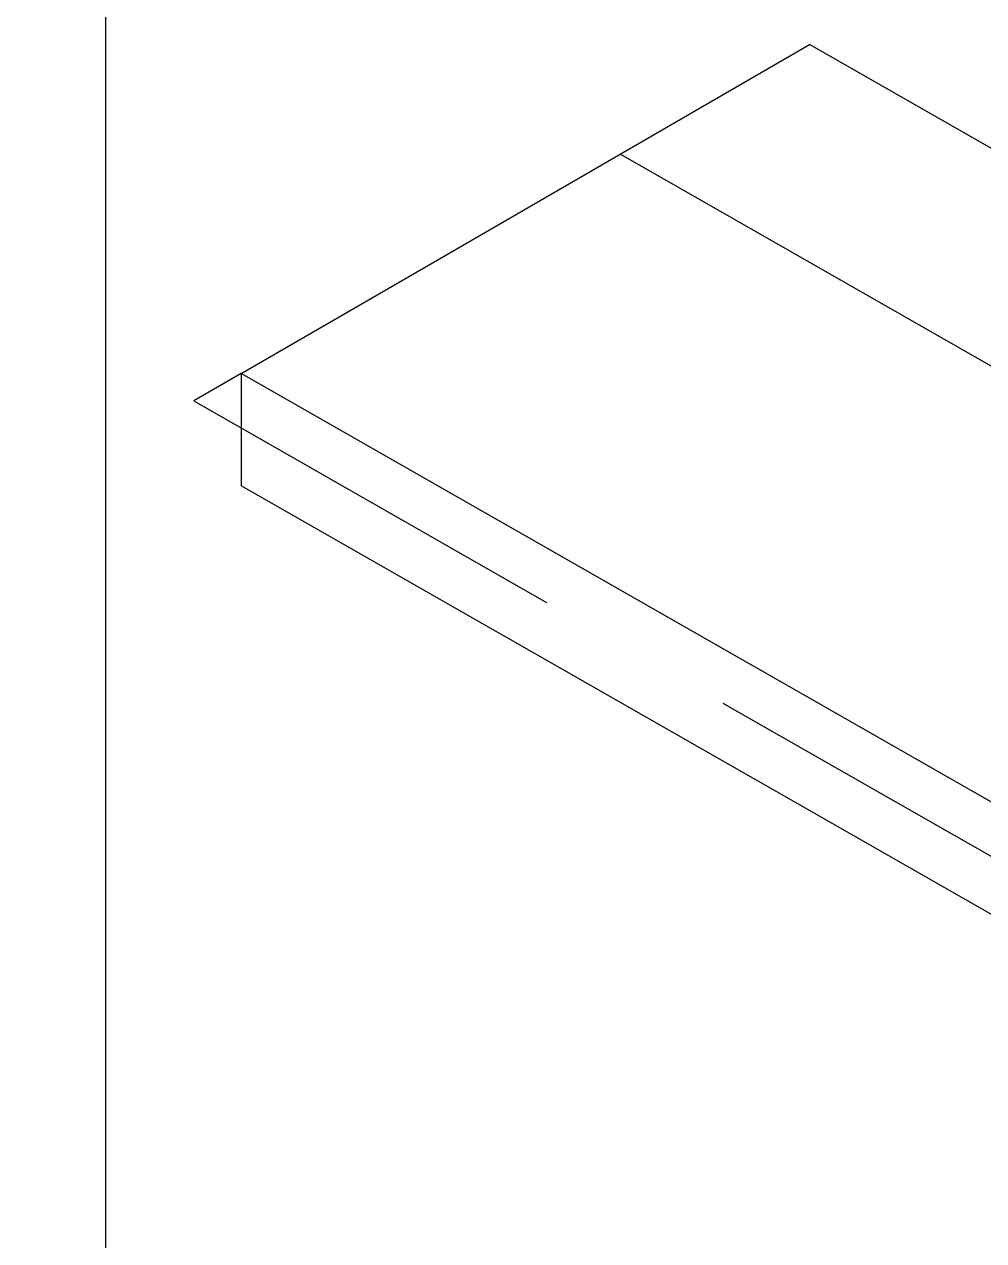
# Model space of a CAD drawing. Extents: x -1392 to 5791, y -3809 to 1722.
# Drawn here: x -686.4 to -643.9, y 1530 to 1583.9 of the extents above; entities that cross this region are included whole.
import ezdxf

# ---------------------------------------------------------------- set-up
doc = ezdxf.new("R2010")
doc.units = 0
doc.header["$MEASUREMENT"] = 0
doc.linetypes.add('AI-Linetype-45', pattern=[27, 18, -9])
doc.linetypes.add('AI-Linetype-46', pattern=[27, 18, -9])
for name, color, linetype, lineweight in [('.ATI-HATCH', 7, 'Continuous', 0), ('G-ANNO-TTLB', 7, 'Continuous', 0), ('TYVEK', 7, 'Continuous', 0)]:
    doc.layers.add(name, color=color, linetype=linetype, lineweight=lineweight)

# ---------------------------------------------------------------- blocks, each defined once
blk = doc.blocks.new('Block_121')
at = {"layer": '.ATI-HATCH'}
for points, knots in [([(-651.574, 1582.965), (-651.574, 1582.965), (-659.973, 1578.106), (-659.973, 1578.106), (-659.973, 1578.106), (-587.553, 1536.753), (-587.553, 1536.753), (-587.553, 1536.753), (-586.834, 1545.997), (-586.834, 1545.997), (-586.834, 1545.997), (-651.574, 1582.965), (-651.574, 1582.965)], [0, 0, 0, 0, 1, 1, 1, 2, 2, 2, 3, 3, 3, 4, 4, 4, 4]), ([(-659.973, 1578.106), (-659.973, 1578.106), (-668.371, 1573.247), (-668.371, 1573.247), (-668.371, 1573.247), (-676.769, 1568.388), (-676.769, 1568.388), (-676.769, 1568.388), (-542.374, 1491.646), (-542.374, 1491.646), (-542.374, 1491.646), (-525.577, 1501.364), (-525.577, 1501.364), (-525.577, 1501.364), (-659.973, 1578.106), (-659.973, 1578.106)], [0, 0, 0, 0, 1, 1, 1, 2, 2, 2, 3, 3, 3, 4, 4, 4, 5, 5, 5, 5])]:
    blk.add_open_spline(points, degree=3, knots=knots, dxfattribs=at)
at = {"layer": '.ATI-HATCH', "color": 8, "lineweight": 0, "true_color": 0x808080}
for points in [[(-652.296, 1581.947), (-652.296, 1581.947), (-652.296, 1581.947), (-652.296, 1581.947)], [(-650.946, 1581.947), (-650.946, 1581.947), (-650.946, 1581.947), (-650.946, 1581.947)], [(-654.321, 1580.597), (-654.321, 1580.597), (-654.321, 1580.597), (-654.321, 1580.597)], [(-652.971, 1580.597), (-652.971, 1580.597), (-652.971, 1580.597), (-652.971, 1580.597)], [(-651.621, 1580.597), (-651.621, 1580.597), (-651.621, 1580.597), (-651.621, 1580.597)], [(-650.271, 1580.597), (-650.271, 1580.597), (-650.271, 1580.597), (-650.271, 1580.597)], [(-648.921, 1580.597), (-648.921, 1580.597), (-648.921, 1580.597), (-648.921, 1580.597)], [(-647.571, 1580.597), (-647.571, 1580.597), (-647.571, 1580.597), (-647.571, 1580.597)], [(-657.696, 1579.247), (-657.696, 1579.247), (-657.696, 1579.247), (-657.696, 1579.247)], [(-656.346, 1579.247), (-656.346, 1579.247), (-656.346, 1579.247), (-656.346, 1579.247)], [(-654.996, 1579.247), (-654.996, 1579.247), (-654.996, 1579.247), (-654.996, 1579.247)], [(-653.646, 1579.247), (-653.646, 1579.247), (-653.646, 1579.247), (-653.646, 1579.247)], [(-652.296, 1579.247), (-652.296, 1579.247), (-652.296, 1579.247), (-652.296, 1579.247)], [(-650.946, 1579.247), (-650.946, 1579.247), (-650.946, 1579.247), (-650.946, 1579.247)], [(-649.596, 1579.247), (-649.596, 1579.247), (-649.596, 1579.247), (-649.596, 1579.247)], [(-648.246, 1579.247), (-648.246, 1579.247), (-648.246, 1579.247), (-648.246, 1579.247)], [(-646.896, 1579.247), (-646.896, 1579.247), (-646.896, 1579.247), (-646.896, 1579.247)], [(-645.546, 1579.247), (-645.546, 1579.247), (-645.546, 1579.247), (-645.546, 1579.247)], [(-659.721, 1577.897), (-659.721, 1577.897), (-659.721, 1577.897), (-659.721, 1577.897)], [(-658.371, 1577.897), (-658.371, 1577.897), (-658.371, 1577.897), (-658.371, 1577.897)], [(-657.021, 1577.897), (-657.021, 1577.897), (-657.021, 1577.897), (-657.021, 1577.897)], [(-655.671, 1577.897), (-655.671, 1577.897), (-655.671, 1577.897), (-655.671, 1577.897)], [(-654.321, 1577.897), (-654.321, 1577.897), (-654.321, 1577.897), (-654.321, 1577.897)], [(-652.971, 1577.897), (-652.971, 1577.897), (-652.971, 1577.897), (-652.971, 1577.897)], [(-651.621, 1577.897), (-651.621, 1577.897), (-651.621, 1577.897), (-651.621, 1577.897)], [(-650.271, 1577.897), (-650.271, 1577.897), (-650.271, 1577.897), (-650.271, 1577.897)], [(-648.921, 1577.897), (-648.921, 1577.897), (-648.921, 1577.897), (-648.921, 1577.897)], [(-647.571, 1577.897), (-647.571, 1577.897), (-647.571, 1577.897), (-647.571, 1577.897)], [(-646.221, 1577.897), (-646.221, 1577.897), (-646.221, 1577.897), (-646.221, 1577.897)], [(-644.871, 1577.897), (-644.871, 1577.897), (-644.871, 1577.897), (-644.871, 1577.897)], [(-661.746, 1576.547), (-661.746, 1576.547), (-661.746, 1576.547), (-661.746, 1576.547)], [(-660.396, 1576.547), (-660.396, 1576.547), (-660.396, 1576.547), (-660.396, 1576.547)], [(-659.046, 1576.547), (-659.046, 1576.547), (-659.046, 1576.547), (-659.046, 1576.547)], [(-657.696, 1576.547), (-657.696, 1576.547), (-657.696, 1576.547), (-657.696, 1576.547)], [(-656.346, 1576.547), (-656.346, 1576.547), (-656.346, 1576.547), (-656.346, 1576.547)], [(-654.996, 1576.547), (-654.996, 1576.547), (-654.996, 1576.547), (-654.996, 1576.547)], [(-653.646, 1576.547), (-653.646, 1576.547), (-653.646, 1576.547), (-653.646, 1576.547)], [(-652.296, 1576.547), (-652.296, 1576.547), (-652.296, 1576.547), (-652.296, 1576.547)], [(-650.946, 1576.547), (-650.946, 1576.547), (-650.946, 1576.547), (-650.946, 1576.547)], [(-649.596, 1576.547), (-649.596, 1576.547), (-649.596, 1576.547), (-649.596, 1576.547)], [(-648.246, 1576.547), (-648.246, 1576.547), (-648.246, 1576.547), (-648.246, 1576.547)], [(-646.896, 1576.547), (-646.896, 1576.547), (-646.896, 1576.547), (-646.896, 1576.547)], [(-645.546, 1576.547), (-645.546, 1576.547), (-645.546, 1576.547), (-645.546, 1576.547)], [(-644.196, 1576.547), (-644.196, 1576.547), (-644.196, 1576.547), (-644.196, 1576.547)], [(-663.771, 1575.197), (-663.771, 1575.197), (-663.771, 1575.197), (-663.771, 1575.197)], [(-662.421, 1575.197), (-662.421, 1575.197), (-662.421, 1575.197), (-662.421, 1575.197)], [(-661.071, 1575.197), (-661.071, 1575.197), (-661.071, 1575.197), (-661.071, 1575.197)], [(-659.721, 1575.197), (-659.721, 1575.197), (-659.721, 1575.197), (-659.721, 1575.197)], [(-658.371, 1575.197), (-658.371, 1575.197), (-658.371, 1575.197), (-658.371, 1575.197)], [(-657.021, 1575.197), (-657.021, 1575.197), (-657.021, 1575.197), (-657.021, 1575.197)], [(-655.671, 1575.197), (-655.671, 1575.197), (-655.671, 1575.197), (-655.671, 1575.197)], [(-654.321, 1575.197), (-654.321, 1575.197), (-654.321, 1575.197), (-654.321, 1575.197)], [(-652.971, 1575.197), (-652.971, 1575.197), (-652.971, 1575.197), (-652.971, 1575.197)], [(-651.621, 1575.197), (-651.621, 1575.197), (-651.621, 1575.197), (-651.621, 1575.197)], [(-650.271, 1575.197), (-650.271, 1575.197), (-650.271, 1575.197), (-650.271, 1575.197)], [(-648.921, 1575.197), (-648.921, 1575.197), (-648.921, 1575.197), (-648.921, 1575.197)], [(-647.571, 1575.197), (-647.571, 1575.197), (-647.571, 1575.197), (-647.571, 1575.197)], [(-646.221, 1575.197), (-646.221, 1575.197), (-646.221, 1575.197), (-646.221, 1575.197)], [(-644.871, 1575.197), (-644.871, 1575.197), (-644.871, 1575.197), (-644.871, 1575.197)], [(-667.146, 1573.847), (-667.146, 1573.847), (-667.146, 1573.847), (-667.146, 1573.847)], [(-665.796, 1573.847), (-665.796, 1573.847), (-665.796, 1573.847), (-665.796, 1573.847)], [(-664.446, 1573.847), (-664.446, 1573.847), (-664.446, 1573.847), (-664.446, 1573.847)], [(-663.096, 1573.847), (-663.096, 1573.847), (-663.096, 1573.847), (-663.096, 1573.847)], [(-661.746, 1573.847), (-661.746, 1573.847), (-661.746, 1573.847), (-661.746, 1573.847)], [(-660.396, 1573.847), (-660.396, 1573.847), (-660.396, 1573.847), (-660.396, 1573.847)], [(-659.046, 1573.847), (-659.046, 1573.847), (-659.046, 1573.847), (-659.046, 1573.847)], [(-657.696, 1573.847), (-657.696, 1573.847), (-657.696, 1573.847), (-657.696, 1573.847)], [(-656.346, 1573.847), (-656.346, 1573.847), (-656.346, 1573.847), (-656.346, 1573.847)], [(-654.996, 1573.847), (-654.996, 1573.847), (-654.996, 1573.847), (-654.996, 1573.847)], [(-653.646, 1573.847), (-653.646, 1573.847), (-653.646, 1573.847), (-653.646, 1573.847)], [(-652.296, 1573.847), (-652.296, 1573.847), (-652.296, 1573.847), (-652.296, 1573.847)], [(-650.946, 1573.847), (-650.946, 1573.847), (-650.946, 1573.847), (-650.946, 1573.847)], [(-649.596, 1573.847), (-649.596, 1573.847), (-649.596, 1573.847), (-649.596, 1573.847)], [(-648.246, 1573.847), (-648.246, 1573.847), (-648.246, 1573.847), (-648.246, 1573.847)], [(-646.896, 1573.847), (-646.896, 1573.847), (-646.896, 1573.847), (-646.896, 1573.847)], [(-645.546, 1573.847), (-645.546, 1573.847), (-645.546, 1573.847), (-645.546, 1573.847)], [(-644.196, 1573.847), (-644.196, 1573.847), (-644.196, 1573.847), (-644.196, 1573.847)], [(-669.171, 1572.497), (-669.171, 1572.497), (-669.171, 1572.497), (-669.171, 1572.497)], [(-667.821, 1572.497), (-667.821, 1572.497), (-667.821, 1572.497), (-667.821, 1572.497)], [(-666.471, 1572.497), (-666.471, 1572.497), (-666.471, 1572.497), (-666.471, 1572.497)], [(-665.121, 1572.497), (-665.121, 1572.497), (-665.121, 1572.497), (-665.121, 1572.497)], [(-663.771, 1572.497), (-663.771, 1572.497), (-663.771, 1572.497), (-663.771, 1572.497)], [(-662.421, 1572.497), (-662.421, 1572.497), (-662.421, 1572.497), (-662.421, 1572.497)], [(-661.071, 1572.497), (-661.071, 1572.497), (-661.071, 1572.497), (-661.071, 1572.497)], [(-659.721, 1572.497), (-659.721, 1572.497), (-659.721, 1572.497), (-659.721, 1572.497)], [(-658.371, 1572.497), (-658.371, 1572.497), (-658.371, 1572.497), (-658.371, 1572.497)], [(-657.021, 1572.497), (-657.021, 1572.497), (-657.021, 1572.497), (-657.021, 1572.497)], [(-655.671, 1572.497), (-655.671, 1572.497), (-655.671, 1572.497), (-655.671, 1572.497)], [(-654.321, 1572.497), (-654.321, 1572.497), (-654.321, 1572.497), (-654.321, 1572.497)], [(-652.971, 1572.497), (-652.971, 1572.497), (-652.971, 1572.497), (-652.971, 1572.497)], [(-651.621, 1572.497), (-651.621, 1572.497), (-651.621, 1572.497), (-651.621, 1572.497)], [(-650.271, 1572.497), (-650.271, 1572.497), (-650.271, 1572.497), (-650.271, 1572.497)], [(-648.921, 1572.497), (-648.921, 1572.497), (-648.921, 1572.497), (-648.921, 1572.497)], [(-647.571, 1572.497), (-647.571, 1572.497), (-647.571, 1572.497), (-647.571, 1572.497)], [(-646.221, 1572.497), (-646.221, 1572.497), (-646.221, 1572.497), (-646.221, 1572.497)], [(-644.871, 1572.497), (-644.871, 1572.497), (-644.871, 1572.497), (-644.871, 1572.497)], [(-671.196, 1571.147), (-671.196, 1571.147), (-671.196, 1571.147), (-671.196, 1571.147)], [(-669.846, 1571.147), (-669.846, 1571.147), (-669.846, 1571.147), (-669.846, 1571.147)], [(-668.496, 1571.147), (-668.496, 1571.147), (-668.496, 1571.147), (-668.496, 1571.147)], [(-667.146, 1571.147), (-667.146, 1571.147), (-667.146, 1571.147), (-667.146, 1571.147)], [(-665.796, 1571.147), (-665.796, 1571.147), (-665.796, 1571.147), (-665.796, 1571.147)], [(-664.446, 1571.147), (-664.446, 1571.147), (-664.446, 1571.147), (-664.446, 1571.147)], [(-663.096, 1571.147), (-663.096, 1571.147), (-663.096, 1571.147), (-663.096, 1571.147)], [(-661.746, 1571.147), (-661.746, 1571.147), (-661.746, 1571.147), (-661.746, 1571.147)], [(-660.396, 1571.147), (-660.396, 1571.147), (-660.396, 1571.147), (-660.396, 1571.147)], [(-659.046, 1571.147), (-659.046, 1571.147), (-659.046, 1571.147), (-659.046, 1571.147)], [(-657.696, 1571.147), (-657.696, 1571.147), (-657.696, 1571.147), (-657.696, 1571.147)], [(-656.346, 1571.147), (-656.346, 1571.147), (-656.346, 1571.147), (-656.346, 1571.147)], [(-654.996, 1571.147), (-654.996, 1571.147), (-654.996, 1571.147), (-654.996, 1571.147)], [(-653.646, 1571.147), (-653.646, 1571.147), (-653.646, 1571.147), (-653.646, 1571.147)], [(-652.296, 1571.147), (-652.296, 1571.147), (-652.296, 1571.147), (-652.296, 1571.147)], [(-650.946, 1571.147), (-650.946, 1571.147), (-650.946, 1571.147), (-650.946, 1571.147)], [(-649.596, 1571.147), (-649.596, 1571.147), (-649.596, 1571.147), (-649.596, 1571.147)], [(-648.246, 1571.147), (-648.246, 1571.147), (-648.246, 1571.147), (-648.246, 1571.147)], [(-646.896, 1571.147), (-646.896, 1571.147), (-646.896, 1571.147), (-646.896, 1571.147)], [(-645.546, 1571.147), (-645.546, 1571.147), (-645.546, 1571.147), (-645.546, 1571.147)], [(-644.196, 1571.147), (-644.196, 1571.147), (-644.196, 1571.147), (-644.196, 1571.147)], [(-673.221, 1569.797), (-673.221, 1569.797), (-673.221, 1569.797), (-673.221, 1569.797)], [(-671.871, 1569.797), (-671.871, 1569.797), (-671.871, 1569.797), (-671.871, 1569.797)], [(-670.521, 1569.797), (-670.521, 1569.797), (-670.521, 1569.797), (-670.521, 1569.797)], [(-669.171, 1569.797), (-669.171, 1569.797), (-669.171, 1569.797), (-669.171, 1569.797)], [(-667.821, 1569.797), (-667.821, 1569.797), (-667.821, 1569.797), (-667.821, 1569.797)], [(-666.471, 1569.797), (-666.471, 1569.797), (-666.471, 1569.797), (-666.471, 1569.797)], [(-665.121, 1569.797), (-665.121, 1569.797), (-665.121, 1569.797), (-665.121, 1569.797)], [(-663.771, 1569.797), (-663.771, 1569.797), (-663.771, 1569.797), (-663.771, 1569.797)], [(-662.421, 1569.797), (-662.421, 1569.797), (-662.421, 1569.797), (-662.421, 1569.797)], [(-661.071, 1569.797), (-661.071, 1569.797), (-661.071, 1569.797), (-661.071, 1569.797)], [(-659.721, 1569.797), (-659.721, 1569.797), (-659.721, 1569.797), (-659.721, 1569.797)], [(-658.371, 1569.797), (-658.371, 1569.797), (-658.371, 1569.797), (-658.371, 1569.797)], [(-657.021, 1569.797), (-657.021, 1569.797), (-657.021, 1569.797), (-657.021, 1569.797)], [(-655.671, 1569.797), (-655.671, 1569.797), (-655.671, 1569.797), (-655.671, 1569.797)], [(-654.321, 1569.797), (-654.321, 1569.797), (-654.321, 1569.797), (-654.321, 1569.797)], [(-652.971, 1569.797), (-652.971, 1569.797), (-652.971, 1569.797), (-652.971, 1569.797)], [(-651.621, 1569.797), (-651.621, 1569.797), (-651.621, 1569.797), (-651.621, 1569.797)], [(-650.271, 1569.797), (-650.271, 1569.797), (-650.271, 1569.797), (-650.271, 1569.797)], [(-648.921, 1569.797), (-648.921, 1569.797), (-648.921, 1569.797), (-648.921, 1569.797)], [(-647.571, 1569.797), (-647.571, 1569.797), (-647.571, 1569.797), (-647.571, 1569.797)], [(-646.221, 1569.797), (-646.221, 1569.797), (-646.221, 1569.797), (-646.221, 1569.797)], [(-644.871, 1569.797), (-644.871, 1569.797), (-644.871, 1569.797), (-644.871, 1569.797)], [(-676.596, 1568.447), (-676.596, 1568.447), (-676.596, 1568.447), (-676.596, 1568.447)], [(-675.246, 1568.447), (-675.246, 1568.447), (-675.246, 1568.447), (-675.246, 1568.447)], [(-673.896, 1568.447), (-673.896, 1568.447), (-673.896, 1568.447), (-673.896, 1568.447)], [(-672.546, 1568.447), (-672.546, 1568.447), (-672.546, 1568.447), (-672.546, 1568.447)], [(-671.196, 1568.447), (-671.196, 1568.447), (-671.196, 1568.447), (-671.196, 1568.447)], [(-669.846, 1568.447), (-669.846, 1568.447), (-669.846, 1568.447), (-669.846, 1568.447)], [(-668.496, 1568.447), (-668.496, 1568.447), (-668.496, 1568.447), (-668.496, 1568.447)], [(-667.146, 1568.447), (-667.146, 1568.447), (-667.146, 1568.447), (-667.146, 1568.447)], [(-665.796, 1568.447), (-665.796, 1568.447), (-665.796, 1568.447), (-665.796, 1568.447)], [(-664.446, 1568.447), (-664.446, 1568.447), (-664.446, 1568.447), (-664.446, 1568.447)], [(-663.096, 1568.447), (-663.096, 1568.447), (-663.096, 1568.447), (-663.096, 1568.447)], [(-661.746, 1568.447), (-661.746, 1568.447), (-661.746, 1568.447), (-661.746, 1568.447)], [(-660.396, 1568.447), (-660.396, 1568.447), (-660.396, 1568.447), (-660.396, 1568.447)], [(-659.046, 1568.447), (-659.046, 1568.447), (-659.046, 1568.447), (-659.046, 1568.447)], [(-657.696, 1568.447), (-657.696, 1568.447), (-657.696, 1568.447), (-657.696, 1568.447)], [(-656.346, 1568.447), (-656.346, 1568.447), (-656.346, 1568.447), (-656.346, 1568.447)], [(-654.996, 1568.447), (-654.996, 1568.447), (-654.996, 1568.447), (-654.996, 1568.447)], [(-653.646, 1568.447), (-653.646, 1568.447), (-653.646, 1568.447), (-653.646, 1568.447)], [(-652.296, 1568.447), (-652.296, 1568.447), (-652.296, 1568.447), (-652.296, 1568.447)], [(-650.946, 1568.447), (-650.946, 1568.447), (-650.946, 1568.447), (-650.946, 1568.447)], [(-649.596, 1568.447), (-649.596, 1568.447), (-649.596, 1568.447), (-649.596, 1568.447)], [(-648.246, 1568.447), (-648.246, 1568.447), (-648.246, 1568.447), (-648.246, 1568.447)], [(-646.896, 1568.447), (-646.896, 1568.447), (-646.896, 1568.447), (-646.896, 1568.447)], [(-645.546, 1568.447), (-645.546, 1568.447), (-645.546, 1568.447), (-645.546, 1568.447)], [(-644.196, 1568.447), (-644.196, 1568.447), (-644.196, 1568.447), (-644.196, 1568.447)], [(-673.221, 1567.097), (-673.221, 1567.097), (-673.221, 1567.097), (-673.221, 1567.097)], [(-671.871, 1567.097), (-671.871, 1567.097), (-671.871, 1567.097), (-671.871, 1567.097)], [(-670.521, 1567.097), (-670.521, 1567.097), (-670.521, 1567.097), (-670.521, 1567.097)], [(-669.171, 1567.097), (-669.171, 1567.097), (-669.171, 1567.097), (-669.171, 1567.097)], [(-667.821, 1567.097), (-667.821, 1567.097), (-667.821, 1567.097), (-667.821, 1567.097)], [(-666.471, 1567.097), (-666.471, 1567.097), (-666.471, 1567.097), (-666.471, 1567.097)], [(-665.121, 1567.097), (-665.121, 1567.097), (-665.121, 1567.097), (-665.121, 1567.097)], [(-663.771, 1567.097), (-663.771, 1567.097), (-663.771, 1567.097), (-663.771, 1567.097)], [(-662.421, 1567.097), (-662.421, 1567.097), (-662.421, 1567.097), (-662.421, 1567.097)], [(-661.071, 1567.097), (-661.071, 1567.097), (-661.071, 1567.097), (-661.071, 1567.097)], [(-659.721, 1567.097), (-659.721, 1567.097), (-659.721, 1567.097), (-659.721, 1567.097)], [(-658.371, 1567.097), (-658.371, 1567.097), (-658.371, 1567.097), (-658.371, 1567.097)], [(-657.021, 1567.097), (-657.021, 1567.097), (-657.021, 1567.097), (-657.021, 1567.097)], [(-655.671, 1567.097), (-655.671, 1567.097), (-655.671, 1567.097), (-655.671, 1567.097)], [(-654.321, 1567.097), (-654.321, 1567.097), (-654.321, 1567.097), (-654.321, 1567.097)], [(-652.971, 1567.097), (-652.971, 1567.097), (-652.971, 1567.097), (-652.971, 1567.097)], [(-651.621, 1567.097), (-651.621, 1567.097), (-651.621, 1567.097), (-651.621, 1567.097)], [(-650.271, 1567.097), (-650.271, 1567.097), (-650.271, 1567.097), (-650.271, 1567.097)], [(-648.921, 1567.097), (-648.921, 1567.097), (-648.921, 1567.097), (-648.921, 1567.097)], [(-647.571, 1567.097), (-647.571, 1567.097), (-647.571, 1567.097), (-647.571, 1567.097)], [(-646.221, 1567.097), (-646.221, 1567.097), (-646.221, 1567.097), (-646.221, 1567.097)], [(-644.871, 1567.097), (-644.871, 1567.097), (-644.871, 1567.097), (-644.871, 1567.097)], [(-671.196, 1565.747), (-671.196, 1565.747), (-671.196, 1565.747), (-671.196, 1565.747)], [(-669.846, 1565.747), (-669.846, 1565.747), (-669.846, 1565.747), (-669.846, 1565.747)], [(-668.496, 1565.747), (-668.496, 1565.747), (-668.496, 1565.747), (-668.496, 1565.747)], [(-667.146, 1565.747), (-667.146, 1565.747), (-667.146, 1565.747), (-667.146, 1565.747)], [(-665.796, 1565.747), (-665.796, 1565.747), (-665.796, 1565.747), (-665.796, 1565.747)], [(-664.446, 1565.747), (-664.446, 1565.747), (-664.446, 1565.747), (-664.446, 1565.747)], [(-663.096, 1565.747), (-663.096, 1565.747), (-663.096, 1565.747), (-663.096, 1565.747)], [(-661.746, 1565.747), (-661.746, 1565.747), (-661.746, 1565.747), (-661.746, 1565.747)], [(-660.396, 1565.747), (-660.396, 1565.747), (-660.396, 1565.747), (-660.396, 1565.747)], [(-659.046, 1565.747), (-659.046, 1565.747), (-659.046, 1565.747), (-659.046, 1565.747)], [(-657.696, 1565.747), (-657.696, 1565.747), (-657.696, 1565.747), (-657.696, 1565.747)], [(-656.346, 1565.747), (-656.346, 1565.747), (-656.346, 1565.747), (-656.346, 1565.747)], [(-654.996, 1565.747), (-654.996, 1565.747), (-654.996, 1565.747), (-654.996, 1565.747)], [(-653.646, 1565.747), (-653.646, 1565.747), (-653.646, 1565.747), (-653.646, 1565.747)], [(-652.296, 1565.747), (-652.296, 1565.747), (-652.296, 1565.747), (-652.296, 1565.747)], [(-650.946, 1565.747), (-650.946, 1565.747), (-650.946, 1565.747), (-650.946, 1565.747)], [(-649.596, 1565.747), (-649.596, 1565.747), (-649.596, 1565.747), (-649.596, 1565.747)], [(-648.246, 1565.747), (-648.246, 1565.747), (-648.246, 1565.747), (-648.246, 1565.747)], [(-646.896, 1565.747), (-646.896, 1565.747), (-646.896, 1565.747), (-646.896, 1565.747)], [(-645.546, 1565.747), (-645.546, 1565.747), (-645.546, 1565.747), (-645.546, 1565.747)], [(-644.196, 1565.747), (-644.196, 1565.747), (-644.196, 1565.747), (-644.196, 1565.747)], [(-669.171, 1564.397), (-669.171, 1564.397), (-669.171, 1564.397), (-669.171, 1564.397)], [(-667.821, 1564.397), (-667.821, 1564.397), (-667.821, 1564.397), (-667.821, 1564.397)], [(-666.471, 1564.397), (-666.471, 1564.397), (-666.471, 1564.397), (-666.471, 1564.397)], [(-665.121, 1564.397), (-665.121, 1564.397), (-665.121, 1564.397), (-665.121, 1564.397)], [(-663.771, 1564.397), (-663.771, 1564.397), (-663.771, 1564.397), (-663.771, 1564.397)], [(-662.421, 1564.397), (-662.421, 1564.397), (-662.421, 1564.397), (-662.421, 1564.397)], [(-661.071, 1564.397), (-661.071, 1564.397), (-661.071, 1564.397), (-661.071, 1564.397)], [(-659.721, 1564.397), (-659.721, 1564.397), (-659.721, 1564.397), (-659.721, 1564.397)], [(-658.371, 1564.397), (-658.371, 1564.397), (-658.371, 1564.397), (-658.371, 1564.397)], [(-657.021, 1564.397), (-657.021, 1564.397), (-657.021, 1564.397), (-657.021, 1564.397)], [(-655.671, 1564.397), (-655.671, 1564.397), (-655.671, 1564.397), (-655.671, 1564.397)], [(-654.321, 1564.397), (-654.321, 1564.397), (-654.321, 1564.397), (-654.321, 1564.397)], [(-652.971, 1564.397), (-652.971, 1564.397), (-652.971, 1564.397), (-652.971, 1564.397)], [(-651.621, 1564.397), (-651.621, 1564.397), (-651.621, 1564.397), (-651.621, 1564.397)], [(-650.271, 1564.397), (-650.271, 1564.397), (-650.271, 1564.397), (-650.271, 1564.397)], [(-648.921, 1564.397), (-648.921, 1564.397), (-648.921, 1564.397), (-648.921, 1564.397)], [(-647.571, 1564.397), (-647.571, 1564.397), (-647.571, 1564.397), (-647.571, 1564.397)], [(-646.221, 1564.397), (-646.221, 1564.397), (-646.221, 1564.397), (-646.221, 1564.397)], [(-644.871, 1564.397), (-644.871, 1564.397), (-644.871, 1564.397), (-644.871, 1564.397)], [(-667.146, 1563.047), (-667.146, 1563.047), (-667.146, 1563.047), (-667.146, 1563.047)], [(-665.796, 1563.047), (-665.796, 1563.047), (-665.796, 1563.047), (-665.796, 1563.047)], [(-664.446, 1563.047), (-664.446, 1563.047), (-664.446, 1563.047), (-664.446, 1563.047)], [(-663.096, 1563.047), (-663.096, 1563.047), (-663.096, 1563.047), (-663.096, 1563.047)], [(-661.746, 1563.047), (-661.746, 1563.047), (-661.746, 1563.047), (-661.746, 1563.047)], [(-660.396, 1563.047), (-660.396, 1563.047), (-660.396, 1563.047), (-660.396, 1563.047)], [(-659.046, 1563.047), (-659.046, 1563.047), (-659.046, 1563.047), (-659.046, 1563.047)], [(-657.696, 1563.047), (-657.696, 1563.047), (-657.696, 1563.047), (-657.696, 1563.047)], [(-656.346, 1563.047), (-656.346, 1563.047), (-656.346, 1563.047), (-656.346, 1563.047)], [(-654.996, 1563.047), (-654.996, 1563.047), (-654.996, 1563.047), (-654.996, 1563.047)], [(-653.646, 1563.047), (-653.646, 1563.047), (-653.646, 1563.047), (-653.646, 1563.047)], [(-652.296, 1563.047), (-652.296, 1563.047), (-652.296, 1563.047), (-652.296, 1563.047)], [(-650.946, 1563.047), (-650.946, 1563.047), (-650.946, 1563.047), (-650.946, 1563.047)], [(-649.596, 1563.047), (-649.596, 1563.047), (-649.596, 1563.047), (-649.596, 1563.047)], [(-648.246, 1563.047), (-648.246, 1563.047), (-648.246, 1563.047), (-648.246, 1563.047)], [(-646.896, 1563.047), (-646.896, 1563.047), (-646.896, 1563.047), (-646.896, 1563.047)], [(-645.546, 1563.047), (-645.546, 1563.047), (-645.546, 1563.047), (-645.546, 1563.047)], [(-644.196, 1563.047), (-644.196, 1563.047), (-644.196, 1563.047), (-644.196, 1563.047)], [(-663.771, 1561.697), (-663.771, 1561.697), (-663.771, 1561.697), (-663.771, 1561.697)], [(-662.421, 1561.697), (-662.421, 1561.697), (-662.421, 1561.697), (-662.421, 1561.697)], [(-661.071, 1561.697), (-661.071, 1561.697), (-661.071, 1561.697), (-661.071, 1561.697)], [(-659.721, 1561.697), (-659.721, 1561.697), (-659.721, 1561.697), (-659.721, 1561.697)], [(-658.371, 1561.697), (-658.371, 1561.697), (-658.371, 1561.697), (-658.371, 1561.697)], [(-657.021, 1561.697), (-657.021, 1561.697), (-657.021, 1561.697), (-657.021, 1561.697)], [(-655.671, 1561.697), (-655.671, 1561.697), (-655.671, 1561.697), (-655.671, 1561.697)], [(-654.321, 1561.697), (-654.321, 1561.697), (-654.321, 1561.697), (-654.321, 1561.697)], [(-652.971, 1561.697), (-652.971, 1561.697), (-652.971, 1561.697), (-652.971, 1561.697)], [(-651.621, 1561.697), (-651.621, 1561.697), (-651.621, 1561.697), (-651.621, 1561.697)], [(-650.271, 1561.697), (-650.271, 1561.697), (-650.271, 1561.697), (-650.271, 1561.697)], [(-648.921, 1561.697), (-648.921, 1561.697), (-648.921, 1561.697), (-648.921, 1561.697)], [(-647.571, 1561.697), (-647.571, 1561.697), (-647.571, 1561.697), (-647.571, 1561.697)], [(-646.221, 1561.697), (-646.221, 1561.697), (-646.221, 1561.697), (-646.221, 1561.697)], [(-644.871, 1561.697), (-644.871, 1561.697), (-644.871, 1561.697), (-644.871, 1561.697)], [(-661.746, 1560.347), (-661.746, 1560.347), (-661.746, 1560.347), (-661.746, 1560.347)], [(-660.396, 1560.347), (-660.396, 1560.347), (-660.396, 1560.347), (-660.396, 1560.347)], [(-659.046, 1560.347), (-659.046, 1560.347), (-659.046, 1560.347), (-659.046, 1560.347)], [(-657.696, 1560.347), (-657.696, 1560.347), (-657.696, 1560.347), (-657.696, 1560.347)], [(-656.346, 1560.347), (-656.346, 1560.347), (-656.346, 1560.347), (-656.346, 1560.347)], [(-654.996, 1560.347), (-654.996, 1560.347), (-654.996, 1560.347), (-654.996, 1560.347)], [(-653.646, 1560.347), (-653.646, 1560.347), (-653.646, 1560.347), (-653.646, 1560.347)], [(-652.296, 1560.347), (-652.296, 1560.347), (-652.296, 1560.347), (-652.296, 1560.347)], [(-650.946, 1560.347), (-650.946, 1560.347), (-650.946, 1560.347), (-650.946, 1560.347)], [(-649.596, 1560.347), (-649.596, 1560.347), (-649.596, 1560.347), (-649.596, 1560.347)], [(-648.246, 1560.347), (-648.246, 1560.347), (-648.246, 1560.347), (-648.246, 1560.347)], [(-646.896, 1560.347), (-646.896, 1560.347), (-646.896, 1560.347), (-646.896, 1560.347)], [(-645.546, 1560.347), (-645.546, 1560.347), (-645.546, 1560.347), (-645.546, 1560.347)], [(-644.196, 1560.347), (-644.196, 1560.347), (-644.196, 1560.347), (-644.196, 1560.347)], [(-659.721, 1558.997), (-659.721, 1558.997), (-659.721, 1558.997), (-659.721, 1558.997)], [(-658.371, 1558.997), (-658.371, 1558.997), (-658.371, 1558.997), (-658.371, 1558.997)], [(-657.021, 1558.997), (-657.021, 1558.997), (-657.021, 1558.997), (-657.021, 1558.997)], [(-655.671, 1558.997), (-655.671, 1558.997), (-655.671, 1558.997), (-655.671, 1558.997)], [(-654.321, 1558.997), (-654.321, 1558.997), (-654.321, 1558.997), (-654.321, 1558.997)], [(-652.971, 1558.997), (-652.971, 1558.997), (-652.971, 1558.997), (-652.971, 1558.997)], [(-651.621, 1558.997), (-651.621, 1558.997), (-651.621, 1558.997), (-651.621, 1558.997)], [(-650.271, 1558.997), (-650.271, 1558.997), (-650.271, 1558.997), (-650.271, 1558.997)], [(-648.921, 1558.997), (-648.921, 1558.997), (-648.921, 1558.997), (-648.921, 1558.997)], [(-647.571, 1558.997), (-647.571, 1558.997), (-647.571, 1558.997), (-647.571, 1558.997)], [(-646.221, 1558.997), (-646.221, 1558.997), (-646.221, 1558.997), (-646.221, 1558.997)], [(-644.871, 1558.997), (-644.871, 1558.997), (-644.871, 1558.997), (-644.871, 1558.997)], [(-657.696, 1557.647), (-657.696, 1557.647), (-657.696, 1557.647), (-657.696, 1557.647)], [(-656.346, 1557.647), (-656.346, 1557.647), (-656.346, 1557.647), (-656.346, 1557.647)], [(-654.996, 1557.647), (-654.996, 1557.647), (-654.996, 1557.647), (-654.996, 1557.647)], [(-653.646, 1557.647), (-653.646, 1557.647), (-653.646, 1557.647), (-653.646, 1557.647)], [(-652.296, 1557.647), (-652.296, 1557.647), (-652.296, 1557.647), (-652.296, 1557.647)], [(-650.946, 1557.647), (-650.946, 1557.647), (-650.946, 1557.647), (-650.946, 1557.647)], [(-649.596, 1557.647), (-649.596, 1557.647), (-649.596, 1557.647), (-649.596, 1557.647)], [(-648.246, 1557.647), (-648.246, 1557.647), (-648.246, 1557.647), (-648.246, 1557.647)], [(-646.896, 1557.647), (-646.896, 1557.647), (-646.896, 1557.647), (-646.896, 1557.647)], [(-645.546, 1557.647), (-645.546, 1557.647), (-645.546, 1557.647), (-645.546, 1557.647)], [(-644.196, 1557.647), (-644.196, 1557.647), (-644.196, 1557.647), (-644.196, 1557.647)], [(-654.321, 1556.297), (-654.321, 1556.297), (-654.321, 1556.297), (-654.321, 1556.297)], [(-652.971, 1556.297), (-652.971, 1556.297), (-652.971, 1556.297), (-652.971, 1556.297)], [(-651.621, 1556.297), (-651.621, 1556.297), (-651.621, 1556.297), (-651.621, 1556.297)], [(-650.271, 1556.297), (-650.271, 1556.297), (-650.271, 1556.297), (-650.271, 1556.297)], [(-648.921, 1556.297), (-648.921, 1556.297), (-648.921, 1556.297), (-648.921, 1556.297)], [(-647.571, 1556.297), (-647.571, 1556.297), (-647.571, 1556.297), (-647.571, 1556.297)], [(-646.221, 1556.297), (-646.221, 1556.297), (-646.221, 1556.297), (-646.221, 1556.297)], [(-644.871, 1556.297), (-644.871, 1556.297), (-644.871, 1556.297), (-644.871, 1556.297)], [(-652.296, 1554.947), (-652.296, 1554.947), (-652.296, 1554.947), (-652.296, 1554.947)], [(-650.946, 1554.947), (-650.946, 1554.947), (-650.946, 1554.947), (-650.946, 1554.947)], [(-649.596, 1554.947), (-649.596, 1554.947), (-649.596, 1554.947), (-649.596, 1554.947)], [(-648.246, 1554.947), (-648.246, 1554.947), (-648.246, 1554.947), (-648.246, 1554.947)], [(-646.896, 1554.947), (-646.896, 1554.947), (-646.896, 1554.947), (-646.896, 1554.947)], [(-645.546, 1554.947), (-645.546, 1554.947), (-645.546, 1554.947), (-645.546, 1554.947)], [(-644.196, 1554.947), (-644.196, 1554.947), (-644.196, 1554.947), (-644.196, 1554.947)], [(-650.271, 1553.597), (-650.271, 1553.597), (-650.271, 1553.597), (-650.271, 1553.597)], [(-648.921, 1553.597), (-648.921, 1553.597), (-648.921, 1553.597), (-648.921, 1553.597)], [(-647.571, 1553.597), (-647.571, 1553.597), (-647.571, 1553.597), (-647.571, 1553.597)], [(-646.221, 1553.597), (-646.221, 1553.597), (-646.221, 1553.597), (-646.221, 1553.597)], [(-644.871, 1553.597), (-644.871, 1553.597), (-644.871, 1553.597), (-644.871, 1553.597)], [(-648.246, 1552.247), (-648.246, 1552.247), (-648.246, 1552.247), (-648.246, 1552.247)], [(-646.896, 1552.247), (-646.896, 1552.247), (-646.896, 1552.247), (-646.896, 1552.247)], [(-645.546, 1552.247), (-645.546, 1552.247), (-645.546, 1552.247), (-645.546, 1552.247)], [(-644.196, 1552.247), (-644.196, 1552.247), (-644.196, 1552.247), (-644.196, 1552.247)], [(-644.871, 1550.897), (-644.871, 1550.897), (-644.871, 1550.897), (-644.871, 1550.897)]]:
    blk.add_open_spline(points, degree=3, dxfattribs=at)

msp = doc.modelspace()

# ---------------------------------------------------------------- hatches: boundary and pattern name
at = {"layer": 'G-ANNO-TTLB', "true_color": 0xff00ff, "transparency": 33554687}
h = msp.add_hatch(color=6, dxfattribs=at)
edge = h.paths.add_edge_path()
edge.add_spline(control_points=[(1773.018, -796.5), (1773.018, -796.5), (-1156.5, -796.5), (-1156.5, -796.5), (-1156.5, -796.5), (-1156.5, 1660.5), (-1156.5, 1660.5), (-1156.5, 1660.5), (1773.018, 1660.5), (1773.018, 1660.5), (1773.018, 1660.5), (1773.018, -796.5), (1773.018, -796.5)], knot_values=[0, 0, 0, 0, 1, 1, 1, 2, 2, 2, 3, 3, 3, 4, 4, 4, 4], degree=3, periodic=0)
edge = h.paths.add_edge_path()
edge.add_spline(control_points=[(-1147.5, 1651.5), (-1147.5, 1651.5), (-1147.5, -787.5), (-1147.5, -787.5), (-1147.5, -787.5), (1764.018, -787.5), (1764.018, -787.5), (1764.018, -787.5), (1764.018, 1651.5), (1764.018, 1651.5), (1764.018, 1651.5), (-1147.5, 1651.5), (-1147.5, 1651.5)], knot_values=[0, 0, 0, 0, 1, 1, 1, 2, 2, 2, 3, 3, 3, 4, 4, 4, 4], degree=3, periodic=0)
edge.add_line((-1147.5, 1651.5), (-1147.5, 1651.5))

# ---------------------------------------------------------------- linework, layer by layer
at = {"layer": 'G-ANNO-TTLB'}
for points in [[(1773.018, -796.5), (1773.018, -796.5), (-1156.5, -796.5), (-1156.5, -796.5), (-1156.5, -796.5), (-1156.5, 1660.5), (-1156.5, 1660.5), (-1156.5, 1660.5), (1773.018, 1660.5), (1773.018, 1660.5), (1773.018, 1660.5), (1773.018, -796.5), (1773.018, -796.5)], [(-1147.5, 1651.5), (-1147.5, 1651.5), (-1147.5, -787.5), (-1147.5, -787.5), (-1147.5, -787.5), (1764.018, -787.5), (1764.018, -787.5), (1764.018, -787.5), (1764.018, 1651.5), (1764.018, 1651.5), (1764.018, 1651.5), (-1147.5, 1651.5), (-1147.5, 1651.5)]]:
    msp.add_open_spline(points, degree=3, knots=[0, 0, 0, 0, 1, 1, 1, 2, 2, 2, 3, 3, 3, 4, 4, 4, 4], dxfattribs=at)
at = {"layer": 'TYVEK', "color": 4, "lineweight": 25, "true_color": 0x00ffff}
for p, q in [((-668.371, 1573.247), (-651.574, 1582.965)), ((-517.179, 1506.222), (-651.574, 1582.965)), ((-525.577, 1501.364), (-659.973, 1578.106)), ((-676.769, 1568.388), (-668.371, 1573.247)), ((-542.374, 1491.646), (-676.769, 1568.388)), ((-676.769, 1568.388), (-676.769, 1563.406)), ((-542.374, 1486.664), (-676.769, 1563.406))]:
    msp.add_line(p, q, dxfattribs=at)
at = {"layer": 'TYVEK', "color": 4, "linetype": 'AI-Linetype-46', "lineweight": 25, "true_color": 0x00ffff}
msp.add_line((-676.769, 1568.388), (-678.869, 1567.174), dxfattribs=at)
at = {"layer": 'TYVEK', "color": 4, "linetype": 'AI-Linetype-45', "lineweight": 25, "true_color": 0x00ffff}
msp.add_line((-678.869, 1567.174), (-544.474, 1490.431), dxfattribs=at)
at = {"layer": 'TYVEK', "color": 18, "lineweight": 25, "true_color": 0x000000}
msp.add_lwpolyline([(-682.766, 1616.484), (-422.076, 1616.484), (-422.076, 1442.634), (-682.766, 1442.634)], close=True, dxfattribs=at)

# ---------------------------------------------------------------- block references
at = {"layer": '.ATI-HATCH'}
msp.add_blockref('Block_121', (0, 0), dxfattribs=at)

doc.saveas('drawing.dxf')
